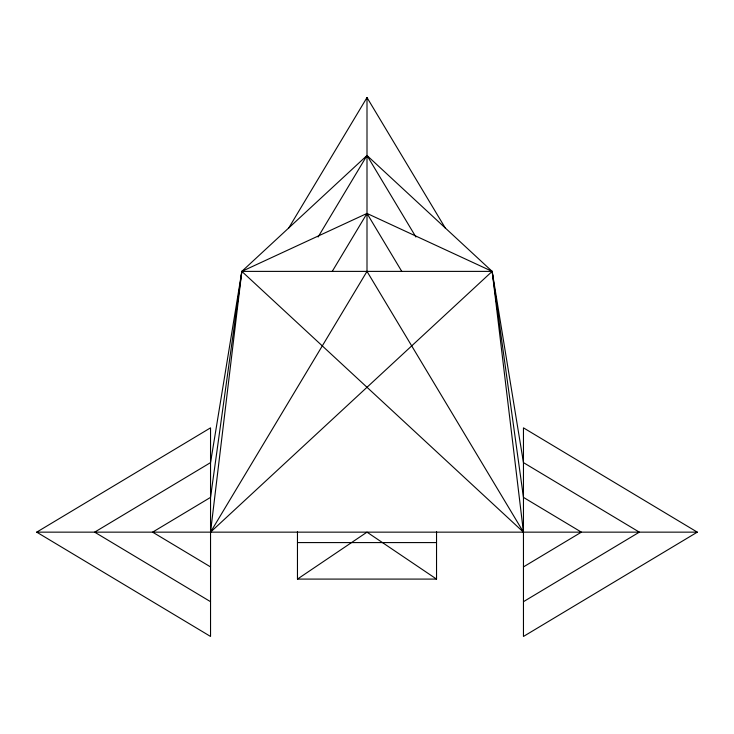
<?xml version="1.0" encoding="UTF-8"?>
<svg xmlns="http://www.w3.org/2000/svg" width="734" height="734" viewBox="0 0 734 734"><rect width="100%" height="100%" fill="white"/><g stroke="black" fill="none" stroke-linecap="round" stroke-linejoin="round"><path stroke-width="1.1" d="M210.539 601.687L94.649 532.15L210.539 462.613L241.835 271.387L367 213.438L492.165 271.387L210.539 532.15L241.835 271.387L367 155.489L492.165 271.387L523.461 462.613L639.351 532.15L523.461 601.687M523.461 566.914L581.401 532.15L523.461 497.386L492.165 271.387L241.835 271.387L210.539 497.386L152.599 532.15L210.539 566.914M288.627 228.173L367 97.549L445.373 228.173M318.088 237.009L367 155.489L415.912 237.009M332.236 271.387L367 213.438L401.764 271.387M210.539 532.15L367 271.387L367 97.549M297.463 531.599L297.463 579.089L367 532.15L436.537 579.089L436.537 531.599M36.7 532.15L210.539 427.849L210.539 636.451L36.7 532.15L697.3 532.15L523.461 636.451L523.461 427.849L697.3 532.15M297.463 542.582L436.537 542.582M297.463 579.089L436.537 579.089M241.835 271.387L523.461 532.15L492.165 271.387M367 271.387L523.461 532.15"/></g></svg>
